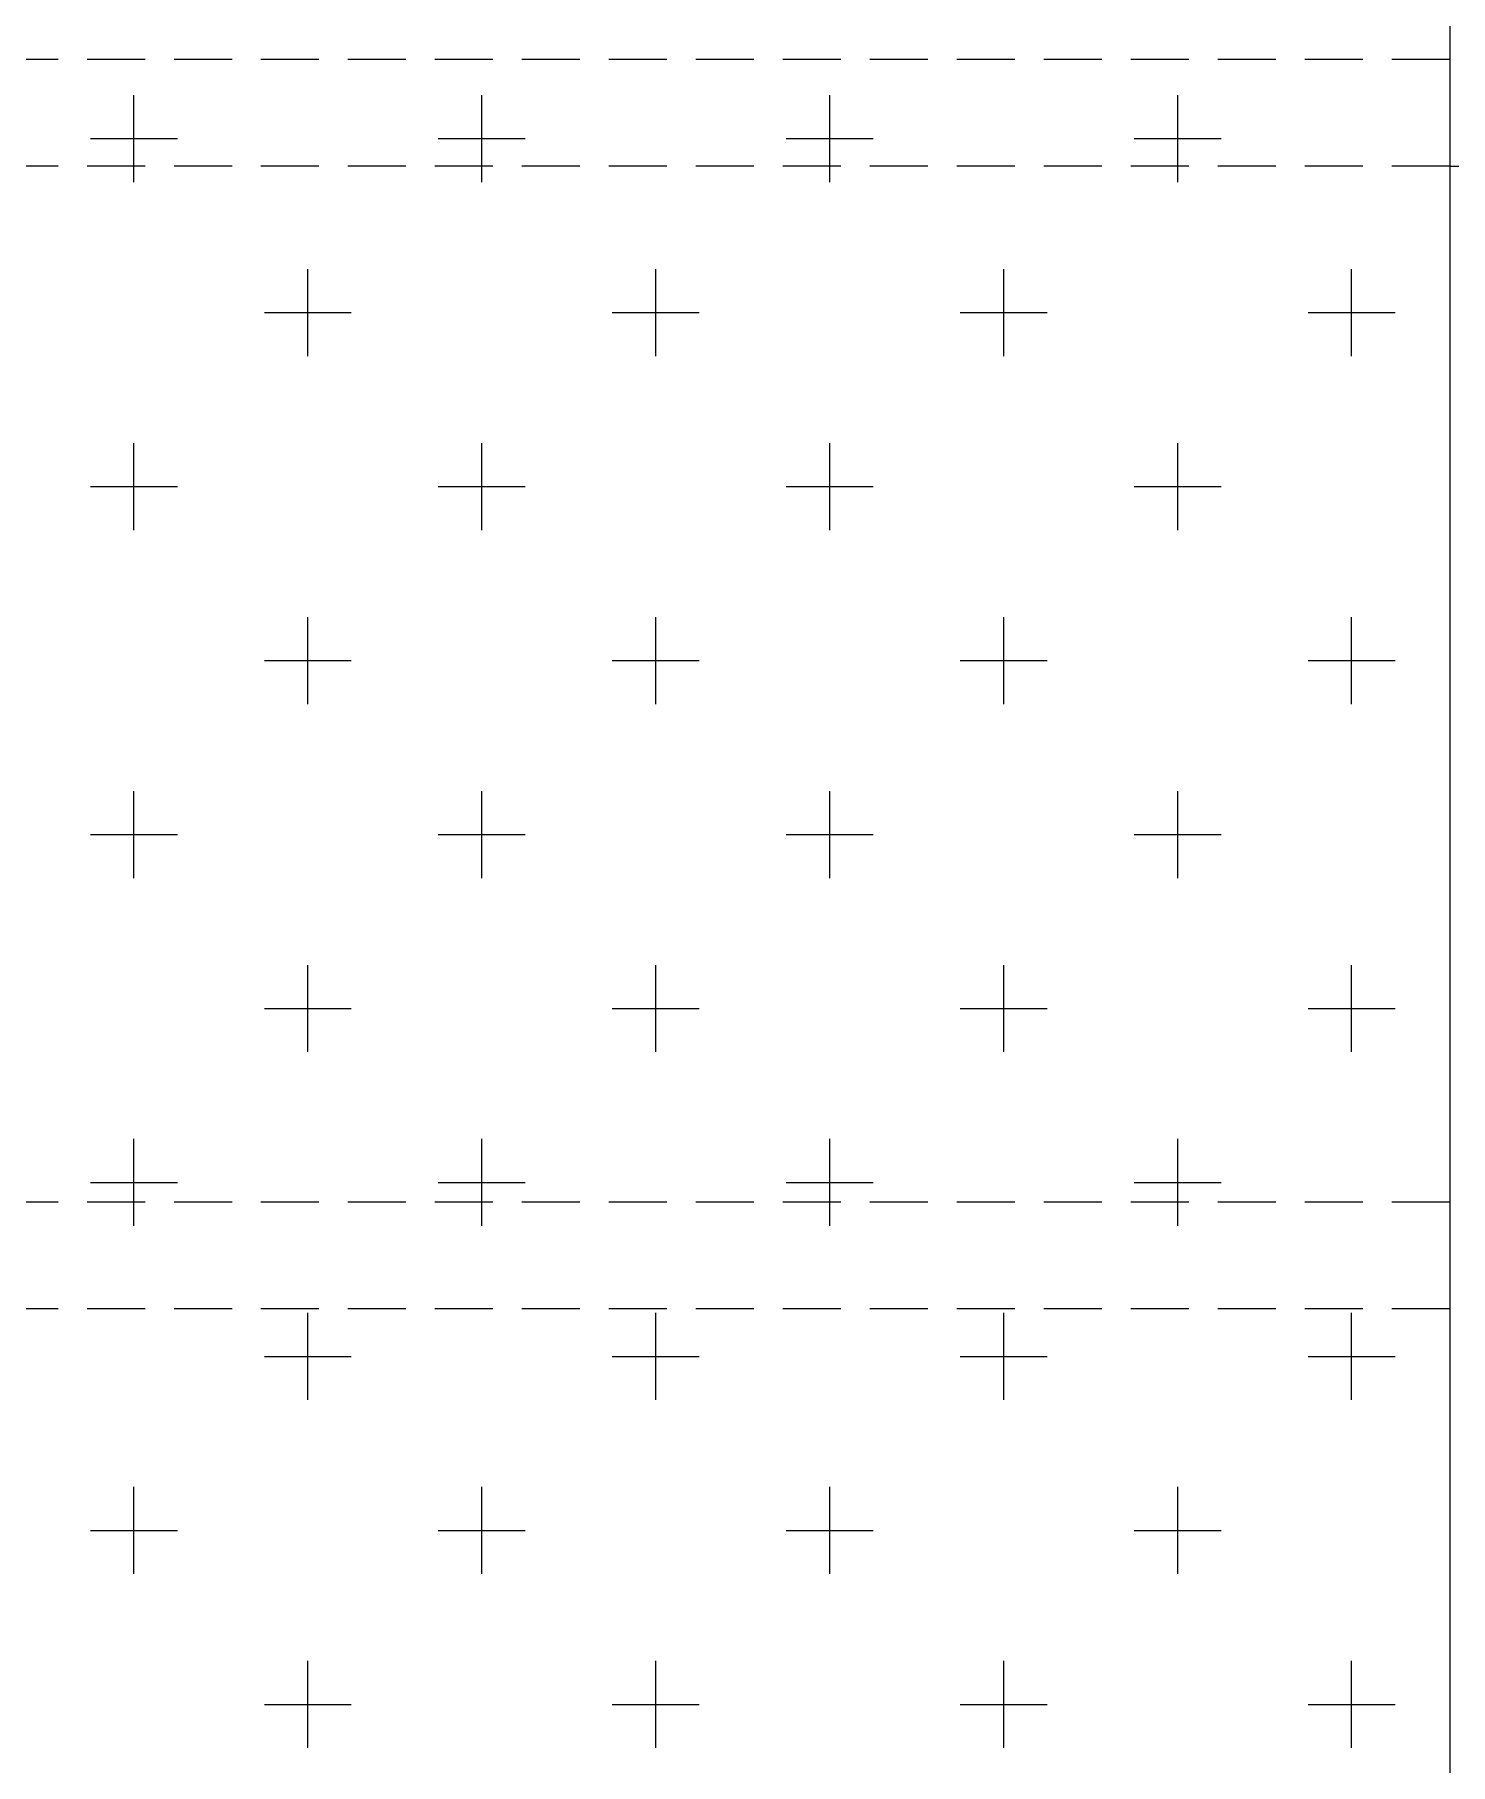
# Model space of a CAD drawing. Header units: millimetres. Extents: x 331487 to 517269, y 198509 to 399936.
# Drawn here: x 390540 to 393591, y 381214 to 384942 of the extents above; entities that cross this region are included whole.
import ezdxf

# ---------------------------------------------------------------- set-up
doc = ezdxf.new("R2010")
doc.units = ezdxf.units.MM
doc.header["$MEASUREMENT"] = 0
doc.linetypes.add('DASHED2', pattern=[0.375, 0.25, -0.125])
doc.layers.add('BEAM', color=1, linetype='Continuous', lineweight=5)
doc.layers.add('COLUMN', color=6, linetype='Continuous')

msp = doc.modelspace()

# ---------------------------------------------------------------- linework, layer by layer
at = {"layer": 'BEAM', "linetype": 'DASHED2', "ltscale": 500}
for p, q in [((393590.1, 384889), (387965.1, 384889)), ((393590.1, 384659), (387965.1, 384659)), ((393590.1, 382425.7), (387965.1, 382425.7)), ((393590.1, 382195.7), (387965.1, 382195.7))]:
    msp.add_line(p, q, dxfattribs=at)
at = {"layer": 'BEAM', "color": 253, "linetype": 'Continuous', "ltscale": 750}
for p, q in [((390753.6, 384659), (390753.6, 384812)), ((391503.6, 384659), (391503.6, 384812)), ((392253.6, 384659), (392253.6, 384812)), ((393003.6, 384659), (393003.6, 384812)), ((390659.8, 384718.2), (390847.3, 384718.2)), ((391409.8, 384718.2), (391597.3, 384718.2)), ((392159.8, 384718.2), (392347.3, 384718.2)), ((392909.8, 384718.2), (393097.3, 384718.2)), ((390753.6, 384624.5), (390753.6, 384659)), ((391503.6, 384624.5), (391503.6, 384659)), ((392253.6, 384624.5), (392253.6, 384659)), ((393003.6, 384624.5), (393003.6, 384659)), ((391128.6, 384249.5), (391128.6, 384437)), ((391878.6, 384249.5), (391878.6, 384437)), ((392628.6, 384249.5), (392628.6, 384437)), ((393378.6, 384249.5), (393378.6, 384437)), ((391034.8, 384343.2), (391222.3, 384343.2)), ((391784.8, 384343.2), (391972.3, 384343.2)), ((392534.8, 384343.2), (392722.3, 384343.2)), ((393284.8, 384343.2), (393472.3, 384343.2)), ((390753.6, 383874.5), (390753.6, 384062)), ((391503.6, 383874.5), (391503.6, 384062)), ((392253.6, 383874.5), (392253.6, 384062)), ((393003.6, 383874.5), (393003.6, 384062)), ((390659.8, 383968.2), (390847.3, 383968.2)), ((391409.8, 383968.2), (391597.3, 383968.2)), ((392159.8, 383968.2), (392347.3, 383968.2)), ((392909.8, 383968.2), (393097.3, 383968.2)), ((391128.6, 383499.5), (391128.6, 383687)), ((391878.6, 383499.5), (391878.6, 383687)), ((392628.6, 383499.5), (392628.6, 383687)), ((393378.6, 383499.5), (393378.6, 383687)), ((391034.8, 383593.2), (391222.3, 383593.2)), ((391784.8, 383593.2), (391972.3, 383593.2)), ((392534.8, 383593.2), (392722.3, 383593.2)), ((393284.8, 383593.2), (393472.3, 383593.2)), ((390753.6, 383124.5), (390753.6, 383312)), ((391503.6, 383124.5), (391503.6, 383312)), ((392253.6, 383124.5), (392253.6, 383312)), ((393003.6, 383124.5), (393003.6, 383312)), ((390659.8, 383218.2), (390847.3, 383218.2)), ((391409.8, 383218.2), (391597.3, 383218.2)), ((392159.8, 383218.2), (392347.3, 383218.2)), ((392909.8, 383218.2), (393097.3, 383218.2)), ((391128.6, 382749.5), (391128.6, 382937)), ((391878.6, 382749.5), (391878.6, 382937)), ((392628.6, 382749.5), (392628.6, 382937)), ((393378.6, 382749.5), (393378.6, 382937)), ((391034.8, 382843.2), (391222.3, 382843.2)), ((391784.8, 382843.2), (391972.3, 382843.2)), ((392534.8, 382843.2), (392722.3, 382843.2)), ((393284.8, 382843.2), (393472.3, 382843.2)), ((390753.6, 382425.7), (390753.6, 382562)), ((391503.6, 382425.7), (391503.6, 382562)), ((392253.6, 382425.7), (392253.6, 382562)), ((393003.6, 382425.7), (393003.6, 382562)), ((390659.8, 382468.2), (390847.3, 382468.2)), ((391409.8, 382468.2), (391597.3, 382468.2)), ((392159.8, 382468.2), (392347.3, 382468.2)), ((392909.8, 382468.2), (393097.3, 382468.2)), ((390753.6, 382374.5), (390753.6, 382425.7)), ((391503.6, 382374.5), (391503.6, 382425.7)), ((392253.6, 382374.5), (392253.6, 382425.7)), ((393003.6, 382374.5), (393003.6, 382425.7)), ((391128.6, 381999.5), (391128.6, 382187)), ((391878.6, 381999.5), (391878.6, 382187)), ((392628.6, 381999.5), (392628.6, 382187)), ((393378.6, 381999.5), (393378.6, 382187)), ((391034.8, 382093.2), (391222.3, 382093.2)), ((391784.8, 382093.2), (391972.3, 382093.2)), ((392534.8, 382093.2), (392722.3, 382093.2)), ((393284.8, 382093.2), (393472.3, 382093.2)), ((390753.6, 381624.5), (390753.6, 381812)), ((391503.6, 381624.5), (391503.6, 381812)), ((392253.6, 381624.5), (392253.6, 381812)), ((393003.6, 381624.5), (393003.6, 381812)), ((390659.8, 381718.2), (390847.3, 381718.2)), ((391409.8, 381718.2), (391597.3, 381718.2)), ((392159.8, 381718.2), (392347.3, 381718.2)), ((392909.8, 381718.2), (393097.3, 381718.2)), ((391128.6, 381249.5), (391128.6, 381437)), ((391878.6, 381249.5), (391878.6, 381437)), ((392628.6, 381249.5), (392628.6, 381437)), ((393378.6, 381249.5), (393378.6, 381437)), ((391034.8, 381343.2), (391222.3, 381343.2)), ((391784.8, 381343.2), (391972.3, 381343.2)), ((392534.8, 381343.2), (392722.3, 381343.2)), ((393284.8, 381343.2), (393472.3, 381343.2))]:
    msp.add_line(p, q, dxfattribs=at)
at = {"layer": 'BEAM'}
msp.add_line((393590.1, 384659), (393590.1, 379844), dxfattribs=at)
at = {"layer": 'COLUMN'}
for p, q in [((393590.1, 387549), (393590.1, 384659)), ((393590.1, 384659), (393820.1, 384659))]:
    msp.add_line(p, q, dxfattribs=at)

doc.saveas('drawing.dxf')
